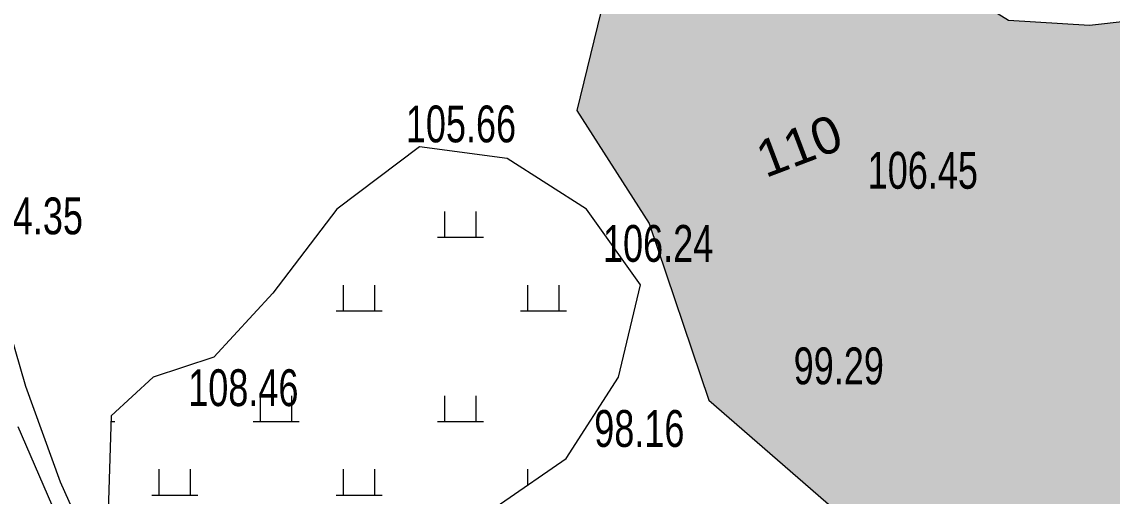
# Model space of a CAD drawing. Header units: metres. Extents: x 431006 to 434411, y 2469261 to 2473208.
# Drawn here: x 432678.1 to 432796.4, y 2471563.9 to 2471615.4 of the extents above; entities that cross this region are included whole.
import ezdxf
from ezdxf.enums import TextEntityAlignment as Align

# ---------------------------------------------------------------- set-up
doc = ezdxf.new("R2010")
doc.units = ezdxf.units.M
doc.header["$MEASUREMENT"] = 0
for name, color, linetype, lineweight in [('CAO DO', 8, 'Continuous', 18), ('duong be tong-ks', 8, 'Continuous', 18), ('MH_DongMuc', 8, 'Continuous', 18), ('ranh gioi thuc vat-ks', 8, 'RAO_T_VAT', 18), ('thuc vat-ks', 8, 'Continuous', 18)]:
    doc.layers.add(name, color=color, linetype=linetype, lineweight=lineweight)
doc.styles.get("Standard").update_dxf_attribs({"font": 'arial.ttf'})
doc.linetypes.add('RAO_T_VAT', pattern='A,0,[133,ltypeshp.shx,S=0.34,R=0,X=-0.17,Y=0],-2,[133,ltypeshp.shx,S=0.08,R=0,X=0,Y=0],-1.5,[133,ltypeshp.shx,S=0.08,R=0,X=0,Y=0],-1.5,[133,ltypeshp.shx,S=0.08,R=0,X=0,Y=0],-2', length=7)

msp = doc.modelspace()

# ---------------------------------------------------------------- hatches: boundary and pattern name
at = {"layer": 'thuc vat-ks'}
h = msp.add_hatch(dxfattribs=at)
h.set_pattern_fill('217B', color=9, scale=20, style=0, pattern_type=2)
h.set_pattern_definition([(0, (14.8, 7.6), (0, 20), [0, -20]), (0, (14.76, 7.848), (0, 20), [0, -20]), (0, (14.648, 8.07), (0, 20), [0, -20]), (0, (14.47, 8.248), (0, 20), [0, -20]), (0, (14.248, 8.36), (0, 20), [0, -20]), (0, (14, 8.4), (0, 20), [0, -20]), (0, (13.752, 8.36), (0, 20), [0, -20]), (0, (13.53, 8.248), (0, 20), [0, -20]), (0, (13.352, 8.07), (0, 20), [0, -20]), (0, (13.24, 7.848), (0, 20), [0, -20]), (0, (13.2, 7.6), (0, 20), [0, -20]), (0, (13.24, 7.352), (0, 20), [0, -20]), (0, (13.352, 7.13), (0, 20), [0, -20]), (0, (13.53, 6.952), (0, 20), [0, -20]), (0, (13.752, 6.84), (0, 20), [0, -20]), (0, (14, 6.8), (0, 20), [0, -20]), (0, (14.248, 6.84), (0, 20), [0, -20]), (0, (14.47, 6.952), (0, 20), [0, -20]), (0, (14.648, 7.13), (0, 20), [0, -20]), (0, (14.76, 7.352), (0, 20), [0, -20]), (0, (6.76, 15.352), (0, 20), [0, -20]), (0, (6.648, 15.13), (0, 20), [0, -20]), (0, (6.47, 14.952), (0, 20), [0, -20]), (0, (6.248, 14.84), (0, 20), [0, -20]), (0, (6, 14.8), (0, 20), [0, -20]), (0, (5.752, 14.84), (0, 20), [0, -20]), (0, (5.53, 14.952), (0, 20), [0, -20]), (0, (5.352, 15.13), (0, 20), [0, -20]), (0, (5.24, 15.352), (0, 20), [0, -20]), (0, (5.2, 15.6), (0, 20), [0, -20]), (0, (5.24, 15.848), (0, 20), [0, -20]), (0, (5.352, 16.07), (0, 20), [0, -20]), (0, (5.53, 16.248), (0, 20), [0, -20]), (0, (5.752, 16.36), (0, 20), [0, -20]), (0, (6, 16.4), (0, 20), [0, -20]), (0, (6.248, 16.36), (0, 20), [0, -20]), (0, (6.47, 16.248), (0, 20), [0, -20]), (0, (6.648, 16.07), (0, 20), [0, -20]), (0, (6.76, 15.848), (0, 20), [0, -20]), (0, (6.8, 15.6), (0, 20), [0, -20]), (0, (14, 4), (0, 20), [1.086, -18.914]), (0, (6, 12), (0, 20), [1.086, -18.914]), (90, (14, 4), (-20, 1e-15), [2.8, -17.2]), (90, (6, 12), (-20, 1e-15), [2.8, -17.2])])
h.paths.add_polyline_path([(432873.81, 2471631.7), (432847.96, 2471628.47), (432828.76, 2471627.93), (432813.86, 2471621.83), (432802.01, 2471615.92), (432793.93, 2471615.02), (432785.14, 2471615.56), (432779.39, 2471619.14), (432773.29, 2471627.03), (432761.08, 2471628.29), (432747.26, 2471622.91), (432740.93, 2471616.47), (432738.31, 2471605.79), (432746.17, 2471593.51), (432752.63, 2471574.33), (432767.55, 2471561.37), (432788.32, 2471548.48), (432804.65, 2471529.35), (432839.16, 2471510.98), (432854.17, 2471511.16), (432864.49, 2471518.57), (432867.71, 2471532.75), (432885.81, 2471555.73), (432902.58, 2471569.91), (432908.39, 2471586.34), (432909.03, 2471601.48), (432921.32, 2471618.65), (432936.8, 2471622.51), (432952.61, 2471616.39), (432983.25, 2471591.91), (433001.96, 2471578.7), (433021.64, 2471586.11), (433040.99, 2471580.95), (433048.73, 2471583.85), (433053.25, 2471608.98), (433044.54, 2471636.05), (432993.9, 2471679.68), (432957.45, 2471713.83), (432945.84, 2471713.83), (432933.25, 2471705.45), (432919.38, 2471685.15), (432911.64, 2471671.62), (432904.87, 2471664.21), (432889.39, 2471653.58)])
h = msp.add_hatch(dxfattribs=at)
h.set_pattern_fill('223', color=9, scale=20, style=0, pattern_type=2)
h.set_pattern_definition([(0, (12.2, 4), (0, 20), [5, -15]), (0, (3.2, 12), (0, 20), [5, -15]), (90, (13, 4), (-20, 1e-15), [2.8, -17.2]), (90, (4, 12), (-20, 1e-15), [2.8, -17.2]), (90, (7.4, 12), (-20, 1e-15), [2.8, -17.2]), (90, (16.4, 4), (-20, 1e-15), [2.8, -17.2])])
h.paths.add_polyline_path([(432760.6, 2471475.97), (432747.62, 2471470.67), (432741.22, 2471468.84), (432737.37, 2471463.55), (432731.89, 2471461.9), (432722.56, 2471466.1), (432709.58, 2471470.3), (432706.47, 2471465.92), (432726.77, 2471446.56), (432738.47, 2471444.18), (432747.8, 2471444.18), (432758.77, 2471448.2), (432766.45, 2471449.3), (432774.86, 2471446.74), (432780.35, 2471445.28), (432793.33, 2471446.56), (432803.76, 2471448.02), (432813.27, 2471451.13), (432817.84, 2471457.88), (432809.61, 2471465.92), (432805.4, 2471471.4), (432806.14, 2471480.71), (432809.06, 2471488.75), (432808.88, 2471494.6), (432804.86, 2471498.61), (432797.36, 2471498.8), (432789.13, 2471500.62), (432777.05, 2471508.18), (432754.92, 2471534.66), (432741.39, 2471531.74), (432733.34, 2471528.64), (432728.04, 2471533.02), (432722.36, 2471548.45), (432722.9, 2471558.13), (432737.17, 2471567.99), (432742.84, 2471576.82), (432745.22, 2471586.86), (432739.37, 2471595.08), (432730.77, 2471600.56), (432721.26, 2471601.84), (432712.3, 2471595.08), (432705.35, 2471585.95), (432698.95, 2471579.01), (432692.37, 2471576.82), (432687.8, 2471572.61), (432687.43, 2471561.11), (432690.91, 2471552.71), (432707.54, 2471514.62), (432719.07, 2471507.63), (432746.32, 2471495.94), (432762.41, 2471490.83), (432764.06, 2471486.44)])

# ---------------------------------------------------------------- linework, layer by layer
at = {"layer": 'duong be tong-ks', "color": 9, "linetype": 'Continuous', "lineweight": 0}
msp.add_lwpolyline([(432677.67, 2471571.45), (432683.22, 2471558.68), (432688.51, 2471545.77), (432693.13, 2471534.63), (432700.5, 2471519.2), (432709.43, 2471505.59), (432713.11, 2471495.99), (432719.05, 2471479.84), (432720.66, 2471481.51), (432712.27, 2471505.5), (432711.19, 2471509.1), (432704.55, 2471517.28), (432695.95, 2471533.76), (432691.29, 2471545.33), (432682.29, 2471565.43), (432678.53, 2471575.82), (432674.1, 2471591.13)], dxfattribs=at)
at = {"layer": 'ranh gioi thuc vat-ks', "color": 9, "lineweight": 0, "ltscale": 3}
for points in [[(432889.39, 2471653.58), (432873.81, 2471631.7), (432847.96, 2471628.47), (432828.76, 2471627.93), (432813.86, 2471621.83), (432802.01, 2471615.92), (432793.93, 2471615.02), (432785.14, 2471615.56), (432779.39, 2471619.14), (432773.29, 2471627.03), (432761.08, 2471628.29), (432747.26, 2471622.91), (432740.93, 2471616.47), (432738.31, 2471605.79), (432746.17, 2471593.51), (432752.63, 2471574.33), (432767.55, 2471561.37)], [(432722.9, 2471558.13), (432737.17, 2471567.99), (432742.84, 2471576.82), (432745.22, 2471586.86), (432739.37, 2471595.08), (432730.77, 2471600.56), (432721.26, 2471601.84), (432712.3, 2471595.08), (432705.35, 2471585.95), (432698.95, 2471579.01), (432692.37, 2471576.82), (432687.8, 2471572.61), (432687.43, 2471561.11)]]:
    msp.add_lwpolyline(points, dxfattribs=at)

# ---------------------------------------------------------------- texts
at = {"layer": 'CAO DO', "color": 9, "lineweight": 0, "width": 0.7}
for s, p in [('105.66', (432719.77, 2471602.33, 105.66)), ('106.45', (432769.88, 2471597.29, 106.45)), ('114.35', (432672.78, 2471592.34, 114.35)), ('106.24', (432741.16, 2471589.35, 106.24)), ('99.29', (432761.85, 2471576.05, 99.29)), ('108.46', (432696.16, 2471573.68, 108.46)), ('98.16', (432740.21, 2471569.25, 98.16))]:
    msp.add_text(s, height=4, dxfattribs=at).set_placement(p)
at = {"layer": 'MH_DongMuc', "color": 9, "lineweight": 0}
msp.add_text('110', height=4, rotation=20.7816, dxfattribs=at).set_placement((432762.44, 2471601.96, 110), align=Align.MIDDLE)

doc.saveas('drawing.dxf')
